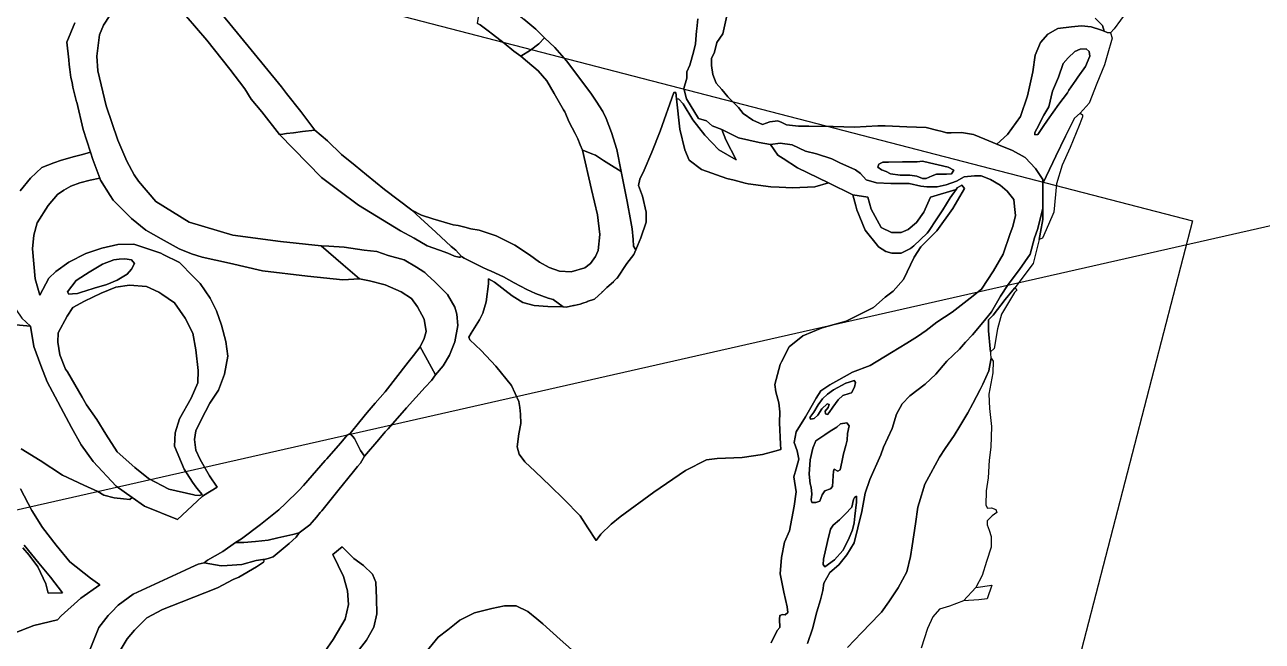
# Model space of a CAD drawing. Header units: inches. Extents: x 288635 to 1232953, y 676945 to 1655780.
# Drawn here: x 446964 to 484192, y 1027982 to 1046523 of the extents above; entities that cross this region are included whole.
import ezdxf

# ---------------------------------------------------------------- set-up
doc = ezdxf.new("R2010")
doc.units = ezdxf.units.IN
doc.header["$MEASUREMENT"] = 0
doc.layers.add('Images', color=7, linetype='Continuous')
picture_1 = doc.add_image_def('image10.jpg', size_in_pixel=(2573, 3746))
picture_2 = doc.add_image_def('image11.jpg', size_in_pixel=(2580, 3737))

msp = doc.modelspace()

# ---------------------------------------------------------------- linework, layer by layer
at = {"color": 1}
for points in [[(462174.5528, 1045757.8832), (461890.0722, 1045580.0828), (461681.7918, 1045732.4831), (461389.8834, 1045971.55), (461034.6398, 1046236.7079), (460900.5362, 1046336.8043), (460659.173, 1046516.9606), (460586.9967, 1046556.1856), (460620.8453, 1046808.4038), (460627.6368, 1047003.2265), (460602.2367, 1047328.3472), (460576.8367, 1047597.5877), (460551.4366, 1047760.148), (460544.6633, 1047844.3915), (460673.7802, 1047736.4413), (461015.8896, 1047461.5178), (461267.4, 1047240.004), (461978.6014, 1046687.5529), (462339.3231, 1046390.488), (462596.1936, 1046128.7239), (462433.6333, 1045950.9236), (462174.5528, 1045757.8832)], [(479637.7607, 1045979.229), (479568.9689, 1045735.8118), (479447.2603, 1045312.4777), (479214.4265, 1044756.8516), (478986.8844, 1044164.1837), (478712.9078, 1043862.4258), (478544.6325, 1043710.0255), (478274.2857, 1043168.4889), (477983.4608, 1042566.9218), (477894.9408, 1042383.8194), (477589.0296, 1041751.0466), (477589.0296, 1041866.2817), (477366.7792, 1042196.4823), (477061.9786, 1042533.033), (476680.9778, 1042742.5834), (476204.7269, 1042926.7338), (476528.5775, 1043218.8344), (476915.9283, 1043758.5855), (477131.8287, 1044387.2367), (477290.579, 1045111.1382), (477360.4292, 1045612.7892), (477525.5295, 1045987.4399), (477741.4299, 1046241.4404), (478039.8805, 1046406.5408), (478452.6314, 1046463.6909), (478757.432, 1046489.0909), (479043.1825, 1046463.6909), (479322.5831, 1046374.7907), (479436.8833, 1046330.3406), (479522.4815, 1046285.8905), (479629.1617, 1046275.7305), (479674.8024, 1046116.8126), (479637.7607, 1045979.229)], [(464775.518, 1042775.9172), (464909.0112, 1042107.9247), (464534.3604, 1042336.5252), (464374.3068, 1042443.2276), (464134.3096, 1042603.2257), (464024.5765, 1042645.703), (463747.7824, 1042752.8491), (463740.6088, 1042755.626), (463668.0758, 1042907.9975), (463602.0356, 1043095.9579), (463525.8355, 1043248.3582), (463338.5135, 1043588.2537), (463207.8405, 1043908.4027), (463175.46, 1043963.5184), (462887.6384, 1044453.4275), (462667.3138, 1044833.3213), (462413.3132, 1045133.0419), (462088.1926, 1045407.3625), (461890.0722, 1045580.0828), (462174.5528, 1045757.8832), (462433.6333, 1045950.9236), (462596.1936, 1046128.7239), (462906.0742, 1045839.1634), (463261.6749, 1045432.7625), (463599.828, 1044985.3155), (464012.1755, 1044437.5704), (464148.8218, 1044227.0613), (464352.086, 1043913.9245), (464455.4773, 1043700.4791), (464618.0377, 1043283.9182), (464775.518, 1042775.9172)], [(477349.5575, 1043280.795), (477349.5575, 1043212.0032), (477439.516, 1043222.5866), (477603.558, 1043466.0037), (477735.5132, 1043655.2206), (478075.5756, 1044132.7551), (478335.7453, 1044477.3042), (478377.3965, 1044553.3364), (478582.801, 1044857.7641), (478646.0184, 1044947.6734), (478873.5605, 1045270.4657), (479005.8525, 1045577.383), (478984.6858, 1045720.2583), (478889.4356, 1045794.3417), (478709.5185, 1045789.0501), (478556.0599, 1045714.9666), (478354.9762, 1045524.4662), (478206.8092, 1045360.4242), (478058.6422, 1044947.6734), (477884.0169, 1044529.6309), (477767.3494, 1044058.1689), (477625.5217, 1043805.2554), (477407.7659, 1043397.2119), (477349.5575, 1043280.795)], [(477439.516, 1043222.5866), (477349.5575, 1043212.0032), (477349.5575, 1043280.795), (477407.7659, 1043397.2119), (477625.5217, 1043805.2554), (477767.3494, 1044058.1689), (477884.0169, 1044529.6309), (478058.6422, 1044947.6734), (478206.8092, 1045360.4242), (478354.9762, 1045524.4662), (478556.0599, 1045714.9666), (478709.5185, 1045789.0501), (478889.4356, 1045794.3417), (478984.6858, 1045720.2583), (479005.8525, 1045577.383), (478873.5605, 1045270.4657), (478646.0184, 1044947.6734), (478582.801, 1044857.7641), (478377.3965, 1044553.3364), (478335.7453, 1044477.3042), (478075.5756, 1044132.7551), (477735.5132, 1043655.2206), (477603.558, 1043466.0037), (477439.516, 1043222.5866)], [(469663.5871, 1041638.0517), (470062.3847, 1041622.5944), (470732.946, 1041647.9945), (471139.3468, 1041764.8347), (471870.8683, 1041404.154), (471963.5949, 1041074.0472), (471997.8685, 1040952.0331), (472241.709, 1040347.5119), (472616.0815, 1039884.2259), (472648.1098, 1039844.5909), (472867.0554, 1039702.622), (473052.4758, 1039651.8219), (473331.8763, 1039650.5519), (473613.8169, 1039791.5222), (473707.2219, 1039872.0399), (474107.6606, 1040259.1307), (474151.7928, 1040301.7918), (474404.9263, 1040687.519), (474578.5137, 1040952.0331), (474803.9449, 1041314.0892), (474979.4888, 1041572.6321), (475015.3946, 1041617.5144), (475157.6348, 1041693.7146), (475238.915, 1041597.1944), (474883.3143, 1040997.7532), (474405.7933, 1040322.1118), (473923.1924, 1039839.5108), (473719.992, 1039529.6302), (473394.8713, 1038859.0689), (473084.9907, 1038513.6282), (472851.3102, 1038325.6678), (472495.7095, 1038020.8672), (471677.8279, 1037604.3064), (470951.3864, 1037411.266), (470372.2653, 1037167.4255), (469960.7845, 1036837.2248), (469730.3405, 1036389.1395), (469686.4639, 1036303.8238), (469523.9036, 1035704.3826), (469559.4636, 1035485.9421), (469650.9038, 1035155.7415), (469676.3039, 1034881.4209), (469673.7563, 1034555.3251), (469698.581, 1033904.3789), (469711.8102, 1033745.6286), (469529.2474, 1033700.6493), (469158.83, 1033597.4616), (468544.9954, 1033507.5031), (467790.9314, 1033481.0447), (467470.7849, 1033438.1821), (466844.2503, 1033120.6815), (465891.7484, 1032468.7468), (464871.5131, 1031727.912), (464600.5792, 1031507.7782), (464291.5452, 1031202.9776), (464151.8449, 1031008.2439), (463902.0778, 1031397.7114), (463669.244, 1031757.5454), (463182.4097, 1032252.8464), (462767.5422, 1032655.0139), (462314.5746, 1033086.8147), (462009.774, 1033378.9153), (461840.4403, 1033607.5158), (461781.1735, 1033827.6495), (461827.7403, 1034221.3503), (461891.2404, 1034526.1509), (461878.7309, 1034809.5022), (461861.0727, 1035013.7487), (461827.6882, 1035196.3816), (461609.2477, 1035668.8225), (461136.8068, 1036258.1037), (460694.8459, 1036730.5446), (460349.4052, 1037050.5853), (460324.0052, 1037131.8654), (460395.1253, 1037243.6257), (460644.0458, 1037644.9465), (460740.566, 1037848.1469), (460842.1662, 1038193.5876), (460913.2864, 1038732.0686), (460918.3664, 1038884.4689), (461091.0867, 1038777.7887), (461629.5678, 1038371.3879), (461944.5284, 1038173.2675), (462284.8891, 1038081.8273), (462696.3699, 1038051.3473), (463162.9893, 1038034.3793), (463255.171, 1038031.0272), (463472.5217, 1038076.0877), (463489.0098, 1038079.506), (463671.7319, 1038117.3874), (463749.3409, 1038145.6918), (463785.0646, 1038158.7205), (463853.8507, 1038176.2085), (463880.9054, 1038193.6742), (463887.5832, 1038196.1096), (464103.5327, 1038274.8677), (464329.516, 1038481.408), (464336.504, 1038487.7948), (464355.5017, 1038500.0592), (464479.0777, 1038618.1019), (464670.7032, 1038793.2406), (464675.0397, 1038797.204), (464693.0657, 1038822.2713), (464693.6099, 1038823.0281), (464776.1124, 1038901.8365), (464780.9526, 1038906.46), (465078.734, 1039347.1764), (465282.0951, 1039610.9104), (465342.1798, 1039750.6423), (465500.5355, 1040118.9114), (465652.9358, 1040581.1923), (465652.9358, 1040703.2731), (465652.9358, 1040885.9929), (465546.2556, 1041368.5939), (465424.3354, 1041688.6345), (465470.0555, 1041881.6749), (465602.1357, 1042145.8355), (465825.6562, 1042694.4766), (466079.6567, 1043324.3978), (466486.0575, 1044482.6401), (466552.0976, 1044487.7201), (466567.3377, 1044294.6798), (466668.9379, 1043380.2779), (466816.2582, 1042760.5167), (466953.4184, 1042450.6361), (467319.1792, 1042166.1555), (468086.2607, 1041901.995), (468305.6301, 1041844.5411), (468635.0088, 1041758.2752), (468726.342, 1041734.3546), (469407.0633, 1041647.9945), (469663.5871, 1041638.0517)], [(467838.8613, 1042760.2802), (468367.1824, 1042460.5596), (468057.3018, 1043060.0008), (467930.3015, 1043374.9614), (468433.8319, 1043122.3169), (469058.0638, 1042983.8006), (469393.3445, 1042917.7605), (469621.9449, 1042602.7998), (469778.9323, 1042499.946), (470211.2261, 1042216.7191), (471139.3468, 1041764.8347), (470732.946, 1041647.9945), (470062.3847, 1041622.5944), (469663.5871, 1041638.0517), (469407.0633, 1041647.9945), (468726.342, 1041734.3546), (468635.0088, 1041758.2752), (468305.6301, 1041844.5411), (468086.2607, 1041901.995), (467319.1792, 1042166.1555), (466953.4184, 1042450.6361), (466816.2582, 1042760.5167), (466668.9379, 1043380.2779), (466567.3377, 1044294.6798), (466645.059, 1044289.3632), (466766.9792, 1044142.0429), (467066.6998, 1043659.442), (467427.3805, 1043197.161), (467838.8613, 1042760.2802)], [(477584.7222, 1040100.0433), (477481.0794, 1040062.8781), (477520.98, 1040285.8523), (477589.0296, 1040666.1293), (477589.0296, 1040998.406), (477589.0296, 1041243.0456), (477589.0296, 1041555.1311), (477589.0296, 1041751.0466), (477894.9408, 1042383.8194), (477983.4608, 1042566.9218), (478274.2857, 1043168.4889), (478544.6325, 1043710.0255), (478712.9078, 1043862.4258), (478785.9329, 1043817.9757), (478782.7579, 1043757.6506), (478751.0079, 1043675.1004), (478679.2541, 1043491.7247), (478410.2239, 1042830.5487), (478172.0984, 1042296.0893), (478002.7647, 1041740.4632), (477923.3895, 1040888.5032), (477764.6392, 1040518.0858), (477584.7222, 1040100.0433)], [(460065.7515, 1039528.3497), (460021.3014, 1039528.3497), (459894.3012, 1039560.0998), (459688.3712, 1039653.4287), (459443.4503, 1039740.4401), (459067.5295, 1039872.5204), (458676.3687, 1040101.1208), (458263.2973, 1040321.1747), (457003.8781, 1041093.7595), (456413.9349, 1041537.6216), (455892.6259, 1041929.8446), (454622.6233, 1043221.0138), (454668.7414, 1043226.7237), (454837.9729, 1043247.6761), (455047.5209, 1043273.6202), (455315.4963, 1043314.6113), (455689.0006, 1043353.0415), (456071.1478, 1043028.8607), (456496.5987, 1042616.1099), (456905.1833, 1042291.9821), (457239.9344, 1042009.0509), (457787.0463, 1041570.0105), (458605.0468, 1040947.2146), (458869.4091, 1040705.642), (459326.61, 1040289.0812), (459786.9043, 1039852.2713), (459932.4012, 1039741.0751), (460100.6766, 1039556.9247), (460065.7515, 1039528.3497)], [(465078.734, 1039347.1764), (464780.9526, 1038906.46), (464776.1124, 1038901.8365), (464693.6099, 1038823.0281), (464693.0657, 1038822.2713), (464675.0397, 1038797.204), (464670.7032, 1038793.2406), (464479.0777, 1038618.1019), (464355.5017, 1038500.0592), (464336.504, 1038487.7948), (464329.516, 1038481.408), (464103.5327, 1038274.8677), (463887.5832, 1038196.1096), (463880.9054, 1038193.6742), (463853.8507, 1038176.2085), (463785.0646, 1038158.7205), (463749.3409, 1038145.6918), (463671.7319, 1038117.3874), (463489.0098, 1038079.506), (463472.5217, 1038076.0877), (463255.171, 1038031.0272), (463162.9893, 1038034.3793), (462857.1086, 1038258.6769), (462704.7083, 1038299.317), (462328.7875, 1038436.4773), (462069.707, 1038558.3975), (461683.6262, 1038756.5179), (461364.6458, 1038938.2101), (460996.2363, 1039107.3777), (460878.1798, 1039161.5873), (460742.3445, 1039223.9606), (460183.5434, 1039503.3612), (460100.6766, 1039556.9247), (459932.4012, 1039741.0751), (459786.9043, 1039852.2713), (459326.61, 1040289.0812), (458869.4091, 1040705.642), (458605.0468, 1040947.2146), (458897.3492, 1040798.3522), (459243.4249, 1040684.052), (459579.9755, 1040588.8018), (459853.0261, 1040509.4267), (460005.4264, 1040490.3766), (460199.1018, 1040433.2265), (460379.9363, 1040388.0504), (460634.3943, 1040341.5629), (461143.3107, 1040169.872), (461707.1918, 1039890.4715), (462144.0727, 1039600.9109), (462453.9533, 1039382.4704), (462743.5139, 1039224.9901), (463053.3945, 1039113.2299), (463398.8352, 1039087.8299), (463810.316, 1039209.7501), (463983.0364, 1039341.8304), (464135.4367, 1039550.1108), (464211.6368, 1039732.9911), (464262.4369, 1040215.5921), (464196.0151, 1040803.0712), (464017.831, 1041567.0361), (463740.6088, 1042755.626), (463747.7824, 1042752.8491), (464024.5765, 1042645.703), (464134.3096, 1042603.2257), (464374.3068, 1042443.2276), (464534.3604, 1042336.5252), (464909.0112, 1042107.9247), (465086.8115, 1041206.2229), (465198.8749, 1040603.8824), (465239.2118, 1040387.0713), (465263.1989, 1040063.1918), (465273.359, 1039859.9914), (465342.1798, 1039750.6423), (465282.0951, 1039610.9104), (465078.734, 1039347.1764)], [(473806.6794, 1042404.2295), (473644.1191, 1042399.1495), (473364.7185, 1042404.2295), (472943.0777, 1042394.0695), (472775.4373, 1042388.9895), (472653.5171, 1042328.0294), (472628.117, 1042236.5892), (472739.8773, 1042155.309), (472877.0375, 1042104.5089), (473009.1178, 1042043.5488), (473298.6784, 1041997.8287), (473588.239, 1042002.9087), (473801.5994, 1041972.4286), (473969.2397, 1041896.2285), (474086.08, 1041901.3085), (474263.8803, 1041982.5887), (474395.9606, 1042033.3888), (474695.6812, 1042033.3888), (474843.0015, 1042043.5488), (474909.0416, 1042145.149), (474741.4013, 1042241.6692), (474446.7607, 1042307.7093), (474182.6002, 1042373.7494), (473969.2397, 1042419.4695), (473806.6794, 1042404.2295)], [(473969.2397, 1042419.4695), (474182.6002, 1042373.7494), (474446.7607, 1042307.7093), (474741.4013, 1042241.6692), (474909.0416, 1042145.149), (474843.0015, 1042043.5488), (474695.6812, 1042033.3888), (474395.9606, 1042033.3888), (474263.8803, 1041982.5887), (474086.08, 1041901.3085), (473969.2397, 1041896.2285), (473801.5994, 1041972.4286), (473588.239, 1042002.9087), (473298.6784, 1041997.8287), (473009.1178, 1042043.5488), (472877.0375, 1042104.5089), (472739.8773, 1042155.309), (472628.117, 1042236.5892), (472653.5171, 1042328.0294), (472775.4373, 1042388.9895), (472943.0777, 1042394.0695), (473364.7185, 1042404.2295), (473644.1191, 1042399.1495), (473806.6794, 1042404.2295), (473969.2397, 1042419.4695)], [(474151.7928, 1040301.7918), (474107.6606, 1040259.1307), (473707.2219, 1039872.0399), (473613.8169, 1039791.5222), (473331.8763, 1039650.5519), (473052.4758, 1039651.8219), (472867.0554, 1039702.622), (472648.1098, 1039844.5909), (472616.0815, 1039884.2259), (472241.709, 1040347.5119), (471997.8685, 1040952.0331), (471963.5949, 1041074.0472), (471870.8683, 1041404.154), (472321.4905, 1041335.7677), (472422.0324, 1040981.2253), (472728.9497, 1040425.5992), (473041.1586, 1040277.4323), (473332.2009, 1040272.1406), (473538.5763, 1040362.0991), (473787.2851, 1040573.7662), (474009.5356, 1040891.2668), (474210.6193, 1041335.7677), (474979.4888, 1041572.6321), (474803.9449, 1041314.0892), (474578.5137, 1040952.0331), (474404.9263, 1040687.519), (474151.7928, 1040301.7918)], [(459548.7515, 1036264.9982), (459320.1511, 1035990.6777), (459197.9066, 1036215.0164), (459019.0523, 1036543.2435), (458857.8701, 1036839.0394), (458974.7104, 1037087.9599), (459040.7505, 1037296.2403), (458979.7904, 1037667.081), (458781.67, 1038037.9218), (458598.7896, 1038291.9223), (458283.829, 1038490.0427), (457801.228, 1038703.4031), (457333.4707, 1038816.8316), (457030.2702, 1038879.7592), (456544.1555, 1039299.2828), (455876.7531, 1039875.2602), (456108.5953, 1039860.2291), (456574.2629, 1039833.7707), (457174.597, 1039746.9339), (457557.3875, 1039699.0851), (457897.7482, 1039587.3249), (458380.3492, 1039450.1646), (458751.1899, 1039236.8042), (458965.6165, 1039092.3944), (459000.1104, 1039069.1638), (459081.1633, 1038996.4957), (459294.751, 1038805.0033), (459453.8791, 1038641.6876), (459680.8318, 1038408.7625), (459904.3522, 1038027.7617), (459960.2323, 1037819.4813), (459995.7924, 1037474.0406), (459904.3522, 1036986.3597), (459741.7919, 1036590.1189), (459548.7515, 1036264.9982)], [(446873.1407, 1037699.5922), (447132.2212, 1037460.8317), (446699.6699, 1037494.2833), (446454.5065, 1037735.2134), (446200.506, 1038055.254), (446180.186, 1038177.1743), (446114.1458, 1038380.3747), (446088.7458, 1038710.5753), (446098.9058, 1039152.5362), (446226.636, 1039743.4651), (446258.4594, 1039238.8353), (446329.5796, 1038725.7542), (446471.8199, 1038344.7535), (446553.1, 1038166.9531), (446873.1407, 1037699.5922)], [(449048.548, 1038598.7176), (449429.5487, 1038710.4778), (449739.4294, 1038837.4781), (450044.23, 1039020.3584), (450171.2302, 1039167.6787), (450267.7504, 1039345.4791), (450171.2302, 1039452.1593), (449973.1098, 1039487.7194), (449805.4695, 1039472.4793), (449647.9892, 1039452.1593), (449307.6285, 1039320.079), (448906.3077, 1039086.3986), (448793.7515, 1039011.8484), (448515.1469, 1038827.318), (448245.9064, 1038492.0374), (448291.6265, 1038420.9172), (448398.3067, 1038425.9972), (448545.627, 1038436.1573), (448642.1472, 1038468.3307), (449017.892, 1038589.0666), (449048.548, 1038598.7176)], [(448398.3067, 1038425.9972), (448291.6265, 1038420.9172), (448245.9064, 1038492.0374), (448515.1469, 1038827.318), (448793.7515, 1039011.8484), (448906.3077, 1039086.3986), (449307.6285, 1039320.079), (449647.9892, 1039452.1593), (449805.4695, 1039472.4793), (449973.1098, 1039487.7194), (450171.2302, 1039452.1593), (450267.7504, 1039345.4791), (450171.2302, 1039167.6787), (450044.23, 1039020.3584), (449739.4294, 1038837.4781), (449429.5487, 1038710.4778), (449048.548, 1038598.7176), (449017.892, 1038589.0666), (448642.1472, 1038468.3307), (448545.627, 1038436.1573), (448398.3067, 1038425.9972)], [(452077.6431, 1032377.3999), (452222.496, 1032362.0738), (452301.8712, 1032400.1738), (452145.2375, 1032585.3826), (452007.6539, 1032770.5913), (451755.9629, 1033158.055), (451473.1945, 1033850.0934), (451483.7779, 1034252.2609), (451621.3615, 1034670.3034), (451970.6122, 1035294.7213), (452167.0237, 1035748.9369), (452176.9876, 1036120.223), (452113.4875, 1036749.9325), (452018.2373, 1037247.3502), (451785.4035, 1037702.4345), (451473.1945, 1038157.5187), (451085.3082, 1038423.3733), (451002.2352, 1038480.311), (450626.5261, 1038649.6447), (450113.2335, 1038686.6864), (449705.7743, 1038633.7696), (449266.5651, 1038453.8526), (448758.5641, 1038205.1438), (448414.6051, 1038019.9351), (448239.9797, 1037755.3512), (447970.1042, 1037252.6419), (447954.2291, 1036977.4747), (448023.0209, 1036591.1822), (448192.3546, 1036167.8481), (448246.1457, 1036080.9547), (448693.7745, 1035323.5436), (448822.0642, 1035088.3459), (449128.9815, 1034654.4284), (449404.1487, 1034209.9275), (449748.1077, 1033680.7597), (450277.2754, 1033204.5088), (450684.7346, 1032876.4248), (451298.5692, 1032553.6325), (452046.0756, 1032380.7399), (452077.6431, 1032377.3999)], [(452301.8712, 1032400.1738), (452222.496, 1032362.0738), (452077.6431, 1032377.3999), (452046.0756, 1032380.7399), (451298.5692, 1032553.6325), (450684.7346, 1032876.4248), (450277.2754, 1033204.5088), (449748.1077, 1033680.7597), (449404.1487, 1034209.9275), (449128.9815, 1034654.4284), (448822.0642, 1035088.3459), (448693.7745, 1035323.5436), (448246.1457, 1036080.9547), (448192.3546, 1036167.8481), (448023.0209, 1036591.1822), (447954.2291, 1036977.4747), (447970.1042, 1037252.6419), (448239.9797, 1037755.3512), (448414.6051, 1038019.9351), (448758.5641, 1038205.1438), (449266.5651, 1038453.8526), (449705.7743, 1038633.7696), (450113.2335, 1038686.6864), (450626.5261, 1038649.6447), (451002.2352, 1038480.311), (451085.3082, 1038423.3733), (451473.1945, 1038157.5187), (451785.4035, 1037702.4345), (452018.2373, 1037247.3502), (452113.4875, 1036749.9325), (452176.9876, 1036120.223), (452167.0237, 1035748.9369), (451970.6122, 1035294.7213), (451621.3615, 1034670.3034), (451483.7779, 1034252.2609), (451473.1945, 1033850.0934), (451755.9629, 1033158.055), (452007.6539, 1032770.5913), (452145.2375, 1032585.3826), (452301.8712, 1032400.1738)], [(476122.6946, 1036788.0056), (476015.3243, 1036681.5278), (476006.2777, 1036777.4222), (475958.6526, 1037322.465), (475953.361, 1037650.549), (476096.2363, 1037788.1326), (476453.7173, 1038264.351), (476690.6398, 1038536.9407), (476752.7638, 1038608.4171), (476788.1231, 1038580.4289), (476811.9356, 1038540.7414), (476733.7278, 1038469.5701), (476344.9451, 1037814.5909), (476223.2365, 1037380.6734), (476122.6946, 1036788.0056)], [(457617.0215, 1034045.2854), (457180.1829, 1033545.3664), (457063.3427, 1033718.0867), (456885.5423, 1034083.8475), (456755.0677, 1034234.6698), (457045.7838, 1034593.5786), (457264.4326, 1034863.5154), (457504.6635, 1035140.4875), (457804.1837, 1035485.8166), (458497.0642, 1036376.0631), (458657.6192, 1036580.2491), (458857.8701, 1036839.0394), (459019.0523, 1036543.2435), (459197.9066, 1036215.0164), (459320.1511, 1035990.6777), (459201.1803, 1035823.3276), (459006.4205, 1035621.6691), (458450.8267, 1035002.1574), (457892.1146, 1034371.5319), (457809.4754, 1034278.2559), (457617.0215, 1034045.2854)], [(470577.7433, 1034714.8192), (470614.785, 1034661.9025), (470710.0352, 1034677.7775), (470821.1604, 1034778.3194), (470937.5773, 1034968.8197), (471106.911, 1035122.2784), (471165.1194, 1035106.4034), (471128.0777, 1035011.1532), (471043.4109, 1034900.0279), (471053.9942, 1034820.6528), (471117.4944, 1034799.4861), (471165.1194, 1034862.9862), (471276.2447, 1035021.7365), (471434.995, 1035238.6953), (471577.8703, 1035370.9872), (471763.079, 1035429.1957), (471837.1625, 1035455.6541), (471921.8293, 1035624.9877), (471953.5794, 1035767.863), (471916.5376, 1035826.0715), (471760.9623, 1035774.213), (471662.5371, 1035741.4046), (471292.1197, 1035545.6126), (471112.2027, 1035413.3206), (470964.0357, 1035270.4453), (470837.0355, 1035090.5283), (470699.4519, 1034873.5696), (470577.7433, 1034714.8192)], [(471434.995, 1035238.6953), (471276.2447, 1035021.7365), (471165.1194, 1034862.9862), (471117.4944, 1034799.4861), (471053.9942, 1034820.6528), (471043.4109, 1034900.0279), (471128.0777, 1035011.1532), (471165.1194, 1035106.4034), (471106.911, 1035122.2784), (470937.5773, 1034968.8197), (470821.1604, 1034778.3194), (470710.0352, 1034677.7775), (470614.785, 1034661.9025), (470577.7433, 1034714.8192), (470699.4519, 1034873.5696), (470837.0355, 1035090.5283), (470964.0357, 1035270.4453), (471112.2027, 1035413.3206), (471292.1197, 1035545.6126), (471662.5371, 1035741.4046), (471760.9623, 1035774.213), (471916.5376, 1035826.0715), (471953.5794, 1035767.863), (471921.8293, 1035624.9877), (471837.1625, 1035455.6541), (471763.079, 1035429.1957), (471577.8703, 1035370.9872), (471434.995, 1035238.6953)], [(453553.6906, 1030953.5029), (453304.7701, 1030953.5029), (453487.6505, 1031065.2631), (454056.6116, 1031491.984), (454453.18, 1031810.1271), (454611.405, 1031932.7514), (454808.3778, 1032127.0259), (455204.5809, 1032517.8016), (455353.0865, 1032664.2729), (456004.0526, 1033415.0221), (456049.0479, 1033466.9145), (456463.2472, 1033942.0256), (456672.1819, 1034190.5277), (456755.0677, 1034234.6698), (456885.5423, 1034083.8475), (457063.3427, 1033718.0867), (457180.1829, 1033545.3664), (457059.5223, 1033336.6245), (456978.6897, 1033233.234), (456854.8921, 1033083.2081), (456379.2485, 1032506.7926), (455897.2454, 1031906.2014), (455853.4256, 1031851.6006), (455739.1672, 1031709.231), (455611.7786, 1031562.9062), (455538.4754, 1031478.7065), (455219.934, 1031243.0635), (455026.8936, 1031197.3434), (454849.0932, 1031156.7033), (454574.7727, 1031090.6632), (454290.2921, 1031024.623), (453904.2113, 1030983.9829), (453553.6906, 1030953.5029)], [(470623.7036, 1032237.3546), (470644.0237, 1032156.0744), (470765.9439, 1032156.0744), (470877.7041, 1032196.7145), (470953.9043, 1032389.7549), (471030.1044, 1032501.5151), (471207.9048, 1032567.5552), (471258.7049, 1032638.6754), (471279.0249, 1032953.636), (471294.265, 1033100.9563), (471309.505, 1033161.9164), (471426.3452, 1033100.9563), (471492.3854, 1033141.5964), (471548.2655, 1033370.1968), (471593.9856, 1033619.1173), (471665.1057, 1033868.0378), (471700.6658, 1034025.5181), (471715.9058, 1034233.7986), (471766.7059, 1034457.319), (471695.5858, 1034553.8392), (471507.6254, 1034523.3591), (471390.7852, 1034421.7589), (471192.6648, 1034304.9187), (471030.1044, 1034188.0785), (470760.8639, 1034010.2781), (470669.4237, 1033791.8377), (470593.2236, 1033441.317), (470562.7435, 1033009.5161), (470593.2236, 1032714.8755), (470618.6236, 1032618.3553), (470638.9437, 1032410.0749), (470623.7036, 1032237.3546)], [(471548.2655, 1033370.1968), (471492.3854, 1033141.5964), (471426.3452, 1033100.9563), (471309.505, 1033161.9164), (471294.265, 1033100.9563), (471279.0249, 1032953.636), (471258.7049, 1032638.6754), (471207.9048, 1032567.5552), (471030.1044, 1032501.5151), (470953.9043, 1032389.7549), (470877.7041, 1032196.7145), (470765.9439, 1032156.0744), (470644.0237, 1032156.0744), (470623.7036, 1032237.3546), (470638.9437, 1032410.0749), (470618.6236, 1032618.3553), (470593.2236, 1032714.8755), (470562.7435, 1033009.5161), (470593.2236, 1033441.317), (470669.4237, 1033791.8377), (470760.8639, 1034010.2781), (471030.1044, 1034188.0785), (471192.6648, 1034304.9187), (471390.7852, 1034421.7589), (471507.6254, 1034523.3591), (471695.5858, 1034553.8392), (471766.7059, 1034457.319), (471715.9058, 1034233.7986), (471700.6658, 1034025.5181), (471665.1057, 1033868.0378), (471593.9856, 1033619.1173), (471548.2655, 1033370.1968)], [(471890.3195, 1032244.1279), (471849.6794, 1032015.5275), (471641.399, 1031802.167), (471478.8387, 1031634.5267), (471285.7983, 1031471.9664), (471204.5181, 1031355.1261), (471107.9979, 1030984.2854), (470996.2377, 1030450.8843), (470986.0777, 1030288.324), (471031.7978, 1030217.2039), (471321.3584, 1030430.5643), (471570.2789, 1030709.9648), (471748.0792, 1031040.1655), (471864.9194, 1031334.8061), (471915.7195, 1031548.1665), (471930.9596, 1031746.2869), (471986.8397, 1032167.9278), (471986.8397, 1032340.6481), (471920.7996, 1032310.168), (471890.3195, 1032244.1279)], [(471321.3584, 1030430.5643), (471031.7978, 1030217.2039), (470986.0777, 1030288.324), (470996.2377, 1030450.8843), (471107.9979, 1030984.2854), (471204.5181, 1031355.1261), (471285.7983, 1031471.9664), (471478.8387, 1031634.5267), (471641.399, 1031802.167), (471849.6794, 1032015.5275), (471890.3195, 1032244.1279), (471920.7996, 1032310.168), (471986.8397, 1032340.6481), (471986.8397, 1032167.9278), (471930.9596, 1031746.2869), (471915.7195, 1031548.1665), (471864.9194, 1031334.8061), (471748.0792, 1031040.1655), (471570.2789, 1030709.9648), (471321.3584, 1030430.5643)], [(453055.5641, 1030256.2916), (452867.8893, 1030252.4615), (452364.9683, 1030338.8216), (452461.4884, 1030425.1818), (452918.6894, 1030679.1823), (453304.7701, 1030953.5029), (453553.6906, 1030953.5029), (453904.2113, 1030983.9829), (454290.2921, 1031024.623), (454574.7727, 1031090.6632), (454849.0932, 1031156.7033), (455026.8936, 1031197.3434), (455219.934, 1031243.0635), (455128.4938, 1031116.0632), (454914.2837, 1030917.9592), (454557.7141, 1030617.5325), (454437.6124, 1030516.622), (454290.2921, 1030470.9019), (454168.3719, 1030445.5019), (454126.5688, 1030440.2765), (453924.5314, 1030415.0218), (453492.7305, 1030293.1016), (453055.5641, 1030256.2916)], [(475662.639, 1029226.1351), (475201.0432, 1029200.5077), (475571.884, 1029601.8285), (476054.2232, 1029670.636), (475916.6396, 1029257.8852), (475662.639, 1029226.1351)]]:
    msp.add_lwpolyline(points, close=True, dxfattribs=at)
for points in [[(452620.0042, 1047168.4175), (453368.4981, 1046272.898), (454686.1257, 1044653.6448), (454840.2044, 1044453.824), (455264.6962, 1043911.5125), (455689.0006, 1043353.0415), (455315.4963, 1043314.6113), (455047.5209, 1043273.6202), (454837.9729, 1043247.6761), (454668.7414, 1043226.7237), (454622.6233, 1043221.0138), (454094.665, 1043907.7136), (453772.3374, 1044283.842), (453589.457, 1044598.8026), (453137.3361, 1045183.0038), (452441.3747, 1046061.8455), (451816.5335, 1046783.207)], [(460586.9967, 1046556.1856), (460659.173, 1046516.9606), (460900.5362, 1046336.8043), (461034.6398, 1046236.7079), (461389.8834, 1045971.55), (461681.7918, 1045732.4831), (461890.0722, 1045580.0828), (462088.1926, 1045407.3625), (462413.3132, 1045133.0419), (462667.3138, 1044833.3213), (462887.6384, 1044453.4275), (463175.46, 1043963.5184), (463207.8405, 1043908.4027), (463338.5135, 1043588.2537), (463525.8355, 1043248.3582), (463602.0356, 1043095.9579), (463668.0758, 1042907.9975), (463740.6088, 1042755.626), (464017.831, 1041567.0361), (464196.0151, 1040803.0712), (464262.4369, 1040215.5921), (464211.6368, 1039732.9911), (464135.4367, 1039550.1108), (463983.0364, 1039341.8304), (463810.316, 1039209.7501), (463398.8352, 1039087.8299), (463053.3945, 1039113.2299), (462743.5139, 1039224.9901), (462453.9533, 1039382.4704), (462144.0727, 1039600.9109), (461707.1918, 1039890.4715), (461143.3107, 1040169.872), (460634.3943, 1040341.5629), (460379.9363, 1040388.0504), (460199.1018, 1040433.2265), (460005.4264, 1040490.3766), (459853.0261, 1040509.4267), (459579.9755, 1040588.8018), (459243.4249, 1040684.052), (458897.3492, 1040798.3522), (458605.0468, 1040947.2146), (457787.0463, 1041570.0105), (457239.9344, 1042009.0509), (456905.1833, 1042291.9821), (456496.5987, 1042616.1099), (456071.1478, 1043028.8607), (455689.0006, 1043353.0415), (455264.6962, 1043911.5125), (454840.2044, 1044453.824), (454686.1257, 1044653.6448), (453368.4981, 1046272.898), (452620.0042, 1047168.4175)], [(480121.9227, 1046920.8918), (479735.8419, 1046397.6507), (479629.1617, 1046275.7305), (479522.4815, 1046285.8905), (479436.8833, 1046330.3406), (479386.0832, 1046501.7909), (479162.3909, 1046719.1821)], [(448471.421, 1046582.8655), (448224.9878, 1046003.0225), (448289.3888, 1045463.6638), (448299.2995, 1045326.5663), (448323.5343, 1045177.6954), (448351.988, 1044939.3954), (448386.5338, 1044790.6981), (448410.4247, 1044643.9399), (448522.6196, 1044203.7905), (448525.6286, 1044191.9859), (448717.1138, 1043367.7672), (448945.2698, 1042692.4255), (448696.8643, 1042622.122), (448455.8509, 1042557.9814), (448066.943, 1042454.4817), (447833.6726, 1042366.7561), (447472.5819, 1042230.9612), (447137.3012, 1041910.9206), (446822.3406, 1041524.8398)], [(449520.3689, 1046803.527), (449332.4085, 1046508.8864), (449215.5683, 1046224.4059), (449132.2548, 1045577.9171), (449164.5565, 1045135.5903), (449413.477, 1044084.0282), (449763.9977, 1043047.7062), (450038.3183, 1042422.8649), (450256.7587, 1042006.3041), (450386.69, 1041816.8041), (450907.8681, 1041208.7629), (451907.9951, 1040589.6367), (453225.6228, 1040192.7609), (454654.3756, 1040002.2605), (455876.7531, 1039875.2602), (456544.1555, 1039299.2828), (457030.2702, 1038879.7592), (456532.9211, 1038848.6749), (455469.294, 1038959.8001), (454119.9163, 1039118.5504), (453119.7893, 1039356.6759), (452296.4164, 1039536.3209), (451978.6705, 1039633.1985), (451612.9097, 1039785.5988), (451064.2686, 1040080.2394), (450607.0677, 1040349.4799), (450170.1869, 1040700.0006), (449778.4298, 1041101.6873), (449627.2823, 1041245.8047), (449529.8727, 1041389.3557), (449243.2967, 1041847.1304), (449218.554, 1041912.7522), (449009.6162, 1042466.8917), (448945.2698, 1042692.4255), (448717.1138, 1043367.7672), (448525.6286, 1044191.9859), (448522.6196, 1044203.7905), (448410.4247, 1044643.9399), (448386.5338, 1044790.6981), (448351.988, 1044939.3954), (448323.5343, 1045177.6954), (448299.2995, 1045326.5663), (448289.3888, 1045463.6638), (448224.9878, 1046003.0225), (448471.421, 1046582.8655)], [(449833.8836, 1027701.1459), (450047.244, 1028051.6666), (450260.6045, 1028315.8271), (450636.5252, 1028686.6678), (451108.9662, 1028940.6683), (451672.8473, 1029159.1088), (452765.0495, 1029590.9097), (453234.397, 1029839.5706), (453406.3703, 1029912.1008), (453934.6914, 1030221.9814), (454150.6355, 1030358.5991), (454164.6635, 1030395.8702), (454149.4234, 1030422.5402), (454126.5688, 1030440.2765), (454168.3719, 1030445.5019), (454290.2921, 1030470.9019), (454437.6124, 1030516.622), (454557.7141, 1030617.5325), (454914.2837, 1030917.9592), (455128.4938, 1031116.0632), (455219.934, 1031243.0635), (455538.4754, 1031478.7065), (455611.7786, 1031562.9062), (455739.1672, 1031709.231), (455853.4256, 1031851.6006), (455897.2454, 1031906.2014), (456379.2485, 1032506.7926), (456854.8921, 1033083.2081), (456978.6897, 1033233.234), (457059.5223, 1033336.6245), (457180.1829, 1033545.3664), (457617.0215, 1034045.2854), (457809.4754, 1034278.2559), (457892.1146, 1034371.5319), (458450.8267, 1035002.1574), (459006.4205, 1035621.6691), (459201.1803, 1035823.3276), (459320.1511, 1035990.6777), (459548.7515, 1036264.9982), (459741.7919, 1036590.1189), (459904.3522, 1036986.3597), (459995.7924, 1037474.0406), (459960.2323, 1037819.4813), (459904.3522, 1038027.7617), (459680.8318, 1038408.7625), (459453.8791, 1038641.6876), (459294.751, 1038805.0033), (459081.1633, 1038996.4957), (459000.1104, 1039069.1638), (458965.6165, 1039092.3944), (458751.1899, 1039236.8042), (458380.3492, 1039450.1646), (457897.7482, 1039587.3249), (457557.3875, 1039699.0851), (457174.597, 1039746.9339), (456574.2629, 1039833.7707), (456108.5953, 1039860.2291), (455876.7531, 1039875.2602), (454654.3756, 1040002.2605), (453225.6228, 1040192.7609), (451907.9951, 1040589.6367), (450907.8681, 1041208.7629), (450386.69, 1041816.8041), (450256.7587, 1042006.3041), (450038.3183, 1042422.8649), (449763.9977, 1043047.7062), (449413.477, 1044084.0282), (449164.5565, 1045135.5903), (449132.2548, 1045577.9171), (449215.5683, 1046224.4059), (449332.4085, 1046508.8864), (449520.3689, 1046803.527)], [(451816.5335, 1046783.207), (452441.3747, 1046061.8455), (453137.3361, 1045183.0038), (453589.457, 1044598.8026), (453772.3374, 1044283.842), (454094.665, 1043907.7136), (454622.6233, 1043221.0138), (455892.6259, 1041929.8446), (456413.9349, 1041537.6216), (457003.8781, 1041093.7595), (458263.2973, 1040321.1747), (458676.3687, 1040101.1208), (459067.5295, 1039872.5204), (459443.4503, 1039740.4401), (459688.3712, 1039653.4287), (459894.3012, 1039560.0998), (459894.3012, 1039560.0998), (460021.3014, 1039528.3497), (460065.7515, 1039528.3497), (460100.6766, 1039556.9247), (460183.5434, 1039503.3612), (460742.3445, 1039223.9606), (460878.1798, 1039161.5873), (460996.2363, 1039107.3777), (461364.6458, 1038938.2101), (461683.6262, 1038756.5179), (462069.707, 1038558.3975), (462328.7875, 1038436.4773), (462704.7083, 1038299.317), (462857.1086, 1038258.6769), (463162.9893, 1038034.3793), (462696.3699, 1038051.3473), (462284.8891, 1038081.8273), (461944.5284, 1038173.2675), (461629.5678, 1038371.3879), (461091.0867, 1038777.7887), (460918.3664, 1038884.4689), (460913.2864, 1038732.0686), (460842.1662, 1038193.5876), (460740.566, 1037848.1469), (460644.0458, 1037644.9465), (460395.1253, 1037243.6257), (460324.0052, 1037131.8654), (460349.4052, 1037050.5853), (460694.8459, 1036730.5446), (461136.8068, 1036258.1037), (461609.2477, 1035668.8225), (461827.6882, 1035196.3816), (461861.0727, 1035013.7487), (461878.7309, 1034809.5022), (461891.2404, 1034526.1509), (461827.7403, 1034221.3503), (461781.1735, 1033827.6495), (461840.4403, 1033607.5158), (462009.774, 1033378.9153), (462314.5746, 1033086.8147), (462767.5422, 1032655.0139), (463182.4097, 1032252.8464), (463669.244, 1031757.5454), (463902.0778, 1031397.7114), (464151.8449, 1031008.2439), (464291.5452, 1031202.9776), (464600.5792, 1031507.7782), (464871.5131, 1031727.912), (465891.7484, 1032468.7468), (466844.2503, 1033120.6815), (467470.7849, 1033438.1821), (467790.9314, 1033481.0447), (468544.9954, 1033507.5031), (469158.83, 1033597.4616), (469529.2474, 1033700.6493), (469711.8102, 1033745.6286), (469698.581, 1033904.3789), (469673.7563, 1034555.3251), (469676.3039, 1034881.4209), (469650.9038, 1035155.7415), (469559.4636, 1035485.9421), (469523.9036, 1035704.3826), (469686.4639, 1036303.8238), (469730.3405, 1036389.1395), (469960.7845, 1036837.2248), (470372.2653, 1037167.4255), (470951.3864, 1037411.266), (471677.8279, 1037604.3064), (472495.7095, 1038020.8672), (472851.3102, 1038325.6678), (473084.9907, 1038513.6282), (473394.8713, 1038859.0689), (473719.992, 1039529.6302), (473923.1924, 1039839.5108), (474405.7933, 1040322.1118), (474883.3143, 1040997.7532), (475238.915, 1041597.1944), (475157.6348, 1041693.7146), (475015.3946, 1041617.5144), (474979.4888, 1041572.6321), (474210.6193, 1041335.7677), (474009.5356, 1040891.2668), (473787.2851, 1040573.7662), (473538.5763, 1040362.0991), (473332.2009, 1040272.1406), (473041.1586, 1040277.4323), (472728.9497, 1040425.5992), (472422.0324, 1040981.2253), (472321.4905, 1041335.7677), (471870.8683, 1041404.154), (471139.3468, 1041764.8347), (470211.2261, 1042216.7191), (469778.9323, 1042499.946), (469621.9449, 1042602.7998), (469393.3445, 1042917.7605), (469684.7943, 1042958.6549), (470046.745, 1042914.2048), (470446.7958, 1042717.3544), (470776.9964, 1042641.1542), (471240.5474, 1042488.7539), (471488.1979, 1042374.4537), (471953.0188, 1042161.9399), (472106.4774, 1042050.8147), (472281.1028, 1041860.3143), (472582.7284, 1041765.0642), (473021.9376, 1041749.1891), (473572.272, 1041743.8974), (473921.5227, 1041669.814), (474101.4398, 1041643.3556), (474413.6487, 1041648.6473), (474683.5242, 1041706.8557), (474990.4415, 1041817.9809), (475223.2753, 1041950.2729), (475530.1926, 1041976.7312), (475731.2763, 1041982.0229), (476011.7352, 1041865.606), (476308.0692, 1041701.564), (476519.7363, 1041521.647), (476715.5283, 1041262.3548), (476736.695, 1041061.2711), (476768.4451, 1040786.1039), (476683.7782, 1040458.0199), (476605.6731, 1040247.8345), (476397.3927, 1039626.8032), (476111.6421, 1039125.1522), (475743.3414, 1038566.3511), (475406.7907, 1038299.6506), (474867.0396, 1037874.1997), (474397.1387, 1037582.0991), (474085.9881, 1037328.0986), (473823.0975, 1037147.1233), (473497.9769, 1036949.0029), (473035.696, 1036669.6023), (472395.6147, 1036278.4415), (471862.2136, 1036070.1611), (471455.8128, 1035841.5606), (471181.4922, 1035694.2403), (470917.3317, 1035516.44), (470770.0114, 1035287.8395), (470455.0508, 1034734.1184), (470170.5702, 1034276.9175), (470109.6101, 1033956.8769), (470195.9703, 1033713.0364), (470251.8504, 1033453.9559), (470170.5702, 1033164.3953), (470104.5301, 1032930.7148), (470170.5702, 1032473.5139), (470114.6901, 1032041.713), (469967.3698, 1031300.0316), (469814.9695, 1030964.7509), (469728.6093, 1030497.39), (469693.0493, 1030004.629), (469794.6495, 1029455.9879), (469904.5047, 1029019.107), (469917.2047, 1028850.8317), (469834.6546, 1028780.9815), (469761.6294, 1028787.3315), (469682.2542, 1028755.5815), (469672.7292, 1028647.6313), (469679.0792, 1028393.6307), (469596.5291, 1028304.7306), (469418.7287, 1027936.4298)], [(467214.6393, 1046698.8124), (467177.7638, 1046398.5403), (467172.3425, 1046336.6377), (467138.4392, 1045949.5109), (467081.289, 1045701.8604), (466966.9888, 1045308.1596), (466878.0886, 1045111.3092), (466878.0886, 1044914.4588), (466789.1885, 1044603.3082), (466871.7386, 1044298.5076), (467227.3393, 1043701.6064), (467468.6398, 1043638.1062), (467640.0902, 1043479.3559), (467930.3015, 1043374.9614), (468057.3018, 1043060.0008), (468367.1824, 1042460.5596), (467838.8613, 1042760.2802), (467427.3805, 1043197.161), (467066.6998, 1043659.442), (466766.9792, 1044142.0429), (466645.059, 1044289.3632), (466567.3377, 1044294.6798), (466552.0976, 1044487.7201), (466486.0575, 1044482.6401), (466079.6567, 1043324.3978), (465825.6562, 1042694.4766), (465602.1357, 1042145.8355), (465470.0555, 1041881.6749), (465424.3354, 1041688.6345), (465546.2556, 1041368.5939), (465652.9358, 1040885.9929), (465652.9358, 1040703.2731), (465652.9358, 1040581.1923), (465500.5355, 1040118.9114), (465342.1798, 1039750.6423), (465273.359, 1039859.9914), (465263.1989, 1040063.1918), (465239.2118, 1040387.0713), (465198.8749, 1040603.8824), (465086.8115, 1041206.2229), (464909.0112, 1042107.9247), (464775.518, 1042775.9172), (464618.0377, 1043283.9182), (464455.4773, 1043700.4791), (464352.086, 1043913.9245), (464148.8218, 1044227.0613), (464012.1755, 1044437.5704), (463599.828, 1044985.3155), (463261.6749, 1045432.7625), (462906.0742, 1045839.1634), (462596.1936, 1046128.7239), (462339.3231, 1046390.488), (461978.6014, 1046687.5529)], [(479162.3909, 1046719.1821), (479386.0832, 1046501.7909), (479436.8833, 1046330.3406), (479322.5831, 1046374.7907), (479043.1825, 1046463.6909), (478757.432, 1046489.0909), (478452.6314, 1046463.6909), (478039.8805, 1046406.5408), (477741.4299, 1046241.4404), (477525.5295, 1045987.4399), (477360.4292, 1045612.7892), (477290.579, 1045111.1382), (477131.8287, 1044387.2367), (476915.9283, 1043758.5855), (476528.5775, 1043218.8344), (476204.7269, 1042926.7338), (475843.6716, 1043082.4801), (475503.3109, 1043224.7204), (475147.7102, 1043285.6805), (474832.7495, 1043270.4405), (474700.6693, 1043270.4405), (474517.7889, 1043321.2406), (474436.5088, 1043346.6407), (474080.908, 1043433.0008), (473501.7869, 1043448.2409), (472851.5456, 1043478.7209), (472622.9451, 1043483.8009), (471926.3487, 1043441.2558), (471284.9975, 1043460.3059), (470554.746, 1043473.0059), (470243.5954, 1043473.0059), (469875.2946, 1043511.106), (469735.5944, 1043587.3061), (469614.9441, 1043638.1062), (469373.6436, 1043600.0062), (469157.7432, 1043523.806), (468865.6426, 1043650.8063), (468579.892, 1043854.0067), (468433.8418, 1044038.157), (468116.3411, 1044355.6577), (467938.5408, 1044577.9081), (467767.0904, 1044762.0585), (467659.1402, 1045022.409), (467621.0401, 1045295.4595), (467627.3901, 1045511.36), (467716.2903, 1045701.8604), (467779.7904, 1045987.6109), (467963.9408, 1046254.3115), (468084.5911, 1046787.7125)], [(446822.3406, 1041524.8398), (447137.3012, 1041910.9206), (447472.5819, 1042230.9612), (447833.6726, 1042366.7561), (448066.943, 1042454.4817), (448455.8509, 1042557.9814), (448696.8643, 1042622.122), (448945.2698, 1042692.4255), (449009.6162, 1042466.8917), (449218.554, 1041912.7522), (448933.416, 1041847.1304), (448618.4554, 1041765.8503), (448354.2949, 1041669.3301), (448138.7049, 1041551.7528), (447950.1028, 1041418.1596), (447665.6222, 1041087.959), (447340.5016, 1040569.7979), (447238.9014, 1040198.9572), (447198.2613, 1039787.4764), (447274.4615, 1038883.2346), (447274.4615, 1038883.2346), (447416.7017, 1038390.4736), (447685.0533, 1038902.2846), (447896.7204, 1039103.3683), (448288.3045, 1039383.8272), (448801.5972, 1039643.1194), (449277.8481, 1039807.1614), (449759.3908, 1039912.9949), (450246.2251, 1039923.5783), (451055.8517, 1039653.7028), (451130.3103, 1039616.8214), (451622.0612, 1039373.2439), (452034.812, 1038955.2014), (452235.8957, 1038738.2426), (452537.5213, 1038299.0334), (452728.0217, 1037918.0326), (452881.4803, 1037484.1151), (453013.7723, 1036997.2808), (453071.9807, 1036552.7799), (452973.2791, 1036016.5864), (452791.5218, 1035536.7779), (452532.2296, 1035139.9021), (452267.6458, 1034637.1927), (452114.1871, 1034309.1087), (452066.562, 1034049.8166), (452109.1655, 1033732.3522), (452241.1874, 1033451.857), (452521.6463, 1032959.731), (452749.1884, 1032615.772), (452336.0768, 1032362.886), (452296.2208, 1032338.4881), (451559.6194, 1031644.2201), (450569.0174, 1032042.1542), (450193.3166, 1032306.7782), (449717.0573, 1032642.2304), (449023.8476, 1033383.0652), (448658.7219, 1033885.7746), (448367.6796, 1034409.6506), (447637.4282, 1035785.4867), (447452.2195, 1036277.6127), (447240.5524, 1036849.1138), (447132.2212, 1037460.8317), (446873.1407, 1037699.5922)], [(446853.1286, 1033773.1759), (447429.9214, 1033413.3418), (448101.9644, 1032974.1326), (448742.2573, 1032677.7987), (449165.5915, 1032482.0066), (449345.5086, 1032370.8814), (449652.4258, 1032291.5062), (449932.8847, 1032265.0479), (450128.6768, 1032249.1728), (450193.3166, 1032306.7782), (450569.0174, 1032042.1542), (451559.6194, 1031644.2201), (452296.2208, 1032338.4881), (452336.0768, 1032362.886), (452749.1884, 1032615.772), (452521.6463, 1032959.731), (452241.1874, 1033451.857), (452109.1655, 1033732.3522), (452066.562, 1034049.8166), (452114.1871, 1034309.1087), (452267.6458, 1034637.1927), (452532.2296, 1035139.9021), (452791.5218, 1035536.7779), (452973.2791, 1036016.5864), (453071.9807, 1036552.7799), (453013.7723, 1036997.2808), (452881.4803, 1037484.1151), (452728.0217, 1037918.0326), (452537.5213, 1038299.0334), (452235.8957, 1038738.2426), (452034.812, 1038955.2014), (451622.0612, 1039373.2439), (451130.3103, 1039616.8214), (451055.8517, 1039653.7028), (450246.2251, 1039923.5783), (449759.3908, 1039912.9949), (449277.8481, 1039807.1614), (448801.5972, 1039643.1194), (448288.3045, 1039383.8272), (447896.7204, 1039103.3683), (447685.0533, 1038902.2846), (447416.7017, 1038390.4736), (447274.4615, 1038883.2346), (447198.2613, 1039787.4764), (447238.9014, 1040198.9572), (447340.5016, 1040569.7979), (447665.6222, 1041087.959), (447950.1028, 1041418.1596), (448138.7049, 1041551.7528), (448354.2949, 1041669.3301), (448618.4554, 1041765.8503), (448933.416, 1041847.1304), (449218.554, 1041912.7522), (449243.2967, 1041847.1304), (449529.8727, 1041389.3557), (449627.2823, 1041245.8047), (449778.4298, 1041101.6873), (450170.1869, 1040700.0006), (450607.0677, 1040349.4799), (451064.2686, 1040080.2394), (451064.2686, 1040080.2394), (451612.9097, 1039785.5988), (451978.6705, 1039633.1985), (452296.4164, 1039536.3209), (453119.7893, 1039356.6759), (454119.9163, 1039118.5504), (455469.294, 1038959.8001), (456532.9211, 1038848.6749), (457030.2702, 1038879.7592), (457333.4707, 1038816.8316), (457801.228, 1038703.4031), (458283.829, 1038490.0427), (458598.7896, 1038291.9223), (458781.67, 1038037.9218), (458979.7904, 1037667.081), (459040.7505, 1037296.2403), (458974.7104, 1037087.9599), (458857.8701, 1036839.0394), (458657.6192, 1036580.2491), (458497.0642, 1036376.0631), (457804.1837, 1035485.8166), (457504.6635, 1035140.4875), (457264.4326, 1034863.5154), (457045.7838, 1034593.5786), (456755.0677, 1034234.6698), (456672.1819, 1034190.5277), (456463.2472, 1033942.0256), (456049.0479, 1033466.9145), (456004.0526, 1033415.0221), (455353.0865, 1032664.2729), (455204.5809, 1032517.8016), (454808.3778, 1032127.0259), (454611.405, 1031932.7514), (454453.18, 1031810.1271), (454056.6116, 1031491.984), (453487.6505, 1031065.2631), (453304.7701, 1030953.5029), (452918.6894, 1030679.1823), (452461.4884, 1030425.1818), (452364.9683, 1030338.8216), (452177.0079, 1030303.2616), (451958.9594, 1030197.5149), (451792.8901, 1030121.1901), (450230.1244, 1029402.9493), (449772.9235, 1029062.5886), (449569.1389, 1028855.35), (449473.2029, 1028757.788), (449188.7223, 1028392.0273), (448873.7617, 1027589.3856)], [(470510.9309, 1027911.0298), (470656.9812, 1028355.5307), (470796.6815, 1028869.8817), (470898.2817, 1029225.4824), (470974.4818, 1029511.233), (471006.2319, 1029733.4834), (471184.0323, 1030044.634), (471457.0828, 1030279.5845), (471692.0333, 1030584.3851), (471914.2837, 1030946.3358), (472022.2339, 1031390.8367), (472142.8842, 1031886.1377), (472244.4844, 1032438.5888), (472384.1847, 1032851.3397), (472714.3853, 1033587.9411), (472796.9355, 1033822.8916), (473057.286, 1034375.3427), (473190.6363, 1034813.4936), (473355.7366, 1035124.6442), (473590.6871, 1035359.5947), (474054.238, 1035715.1954), (474371.7386, 1036013.646), (474701.9393, 1036407.3468), (475082.94, 1036762.9475), (475260.7404, 1036978.8479), (475470.2908, 1037194.7483), (475838.5916, 1037632.8992), (476041.792, 1037893.2497), (476321.1925, 1038356.8007), (476549.793, 1038712.4014), (476892.6937, 1039163.2523), (477210.1943, 1039620.4532), (477338.0276, 1040118.2491), (477432.4447, 1040369.7547), (477589.0296, 1040998.406), (477589.0296, 1040666.1293), (477520.98, 1040285.8523), (477481.0794, 1040062.8781), (477304.0214, 1039340.5767), (476752.7638, 1038608.4171), (476690.6398, 1038536.9407), (476453.7173, 1038264.351), (476096.2363, 1037788.1326), (475953.361, 1037650.549), (475958.6526, 1037322.465), (476006.2777, 1036777.4222), (476015.3243, 1036681.5278), (476024.2457, 1036445.3135), (475969.236, 1036110.6709), (475789.319, 1035713.7951), (475703.9892, 1035552.0655), (475481.7607, 1035130.865), (475334.2347, 1034851.2517), (475091.042, 1034452.1663), (474921.4839, 1034173.917), (474656.8495, 1033778.0197), (474480.7618, 1033514.5897), (474222.9909, 1033038.4408), (474041.2362, 1032702.7075), (473872.9352, 1032146.6525), (473832.8268, 1032014.137), (473757.6242, 1031509.2058), (473757.6177, 1031509.1618), (473660.1963, 1030851.0186), (473614.4396, 1030527.9514), (473498.0227, 1030067.5755), (473238.7305, 1029586.0328), (472958.2716, 1029167.9903), (472739.3344, 1028851.8731), (472692.1932, 1028803.1064), (472138.3671, 1028230.1827), (471712.388, 1027789.5147)], [(446699.6699, 1037494.2833), (447132.2212, 1037460.8317), (447240.5524, 1036849.1138), (447452.2195, 1036277.6127), (447637.4282, 1035785.4867), (448367.6796, 1034409.6506), (448658.7219, 1033885.7746), (449023.8476, 1033383.0652), (449717.0573, 1032642.2304), (450193.3166, 1032306.7782), (450128.6768, 1032249.1728), (449932.8847, 1032265.0479), (449652.4258, 1032291.5062), (449345.5086, 1032370.8814), (449165.5915, 1032482.0066), (448742.2573, 1032677.7987), (448101.9644, 1032974.1326), (447429.9214, 1033413.3418), (446853.1286, 1033773.1759)], [(471712.388, 1027789.5147), (472138.3671, 1028230.1827), (472692.1932, 1028803.1064), (472739.3344, 1028851.8731), (472958.2716, 1029167.9903), (473238.7305, 1029586.0328), (473498.0227, 1030067.5755), (473614.4396, 1030527.9514), (473660.1963, 1030851.0186), (473757.6177, 1031509.1618), (473757.6242, 1031509.2058), (473832.8268, 1032014.137), (473872.9352, 1032146.6525), (474041.2362, 1032702.7075), (474222.9909, 1033038.4408), (474480.7618, 1033514.5897), (474656.8495, 1033778.0197), (474921.4839, 1034173.917), (475091.042, 1034452.1663), (475334.2347, 1034851.2517), (475481.7607, 1035130.865), (475703.9892, 1035552.0655), (475789.319, 1035713.7951), (475969.236, 1036110.6709), (476024.2457, 1036445.3135), (476032.7361, 1036496.9633), (476100.205, 1036409.0421), (476085.4014, 1036054.7383), (475968.1248, 1035413.3601), (475983.3648, 1034986.6393), (476049.4049, 1034443.0782), (476024.0049, 1033823.3169), (475973.2048, 1033432.1561), (475945.5931, 1032900.4317), (475886.8446, 1032507.5943), (475871.6046, 1032070.7134), (475871.6046, 1032070.7134), (475927.4847, 1031984.3532), (476049.4049, 1031994.5133), (476176.4052, 1031943.7132), (476206.8852, 1031852.273), (476069.725, 1031750.6728), (475917.3246, 1031608.4325), (475917.3246, 1031486.5123), (475973.2048, 1031318.8719), (476034.9527, 1031135.8006), (476039.2449, 1030810.8709), (475897.0046, 1030384.15), (475764.9243, 1029962.5092), (475571.884, 1029601.8285), (475201.0432, 1029200.5077), (474779.4024, 1029037.9474), (474479.6818, 1028946.5072), (474281.5614, 1028712.8267), (474124.0811, 1028367.386), (473925.9607, 1027778.1048)], [(446836.8911, 1032560.9601), (447177.2517, 1031915.7988), (447502.3724, 1031407.7978), (447908.7732, 1030869.3167), (448320.254, 1030366.3957), (448940.0153, 1029878.7148), (449219.4158, 1029675.5143), (448655.5347, 1029274.1935), (448059.2304, 1028744.9433), (447952.5502, 1028623.023), (447236.2688, 1028455.3827), (446646.9876, 1028226.7822)], [(446646.9876, 1028226.7822), (447236.2688, 1028455.3827), (447952.5502, 1028623.023), (448059.2304, 1028744.9433), (448655.5347, 1029274.1935), (449219.4158, 1029675.5143), (448940.0153, 1029878.7148), (448320.254, 1030366.3957), (447908.7732, 1030869.3167), (447502.3724, 1031407.7978), (447177.2517, 1031915.7988), (446836.8911, 1032560.9601)], [(446909.2812, 1030790.6824), (447097.2416, 1030567.162), (447361.4021, 1030221.7213), (447595.0826, 1029713.7203), (447666.2027, 1029429.2397), (448101.6338, 1029442.7012), (447736.0529, 1029909.1948), (447390.6122, 1030330.8357), (446948.6513, 1030874.3967)], [(446948.6513, 1030874.3967), (447390.6122, 1030330.8357), (447736.0529, 1029909.1948), (448101.6338, 1029442.7012), (447666.2027, 1029429.2397), (447595.0826, 1029713.7203), (447361.4021, 1030221.7213), (447097.2416, 1030567.162), (446909.2812, 1030790.6824)], [(455992.2017, 1027673.0562), (456246.2022, 1028032.8902), (456600.7446, 1028646.7248), (456706.5782, 1029091.2257), (456674.8281, 1029498.6848), (456547.8278, 1029927.3107), (456235.6189, 1030588.7703), (456510.7861, 1030821.6041), (456865.3285, 1030467.0618), (457151.079, 1030255.3947), (457420.9546, 1029996.1025), (457526.7881, 1029763.2687), (457547.9548, 1029265.851), (457553.2465, 1028805.4751), (457468.5797, 1028408.5993), (457241.0376, 1028011.7235), (457029.3705, 1027741.848)], [(457029.3705, 1027741.848), (457241.0376, 1028011.7235), (457468.5797, 1028408.5993), (457553.2465, 1028805.4751), (457547.9548, 1029265.851), (457526.7881, 1029763.2687), (457420.9546, 1029996.1025), (457151.079, 1030255.3947), (456865.3285, 1030467.0618), (456510.7861, 1030821.6041), (456235.6189, 1030588.7703), (456547.8278, 1029927.3107), (456674.8281, 1029498.6848), (456706.5782, 1029091.2257), (456600.7446, 1028646.7248), (456246.2022, 1028032.8902), (455992.2017, 1027673.0562)], [(448873.7617, 1027589.3856), (449188.7223, 1028392.0273), (449473.2029, 1028757.788), (449569.1389, 1028855.35), (449772.9235, 1029062.5886), (450230.1244, 1029402.9493), (451792.8901, 1030121.1901), (451958.9594, 1030197.5149), (452177.0079, 1030303.2616), (452364.9683, 1030338.8216), (452867.8893, 1030252.4615), (453055.5641, 1030256.2916), (453492.7305, 1030293.1016), (453924.5314, 1030415.0218), (454126.5688, 1030440.2765), (454149.4234, 1030422.5402), (454164.6635, 1030395.8702), (454150.6355, 1030358.5991), (454150.6355, 1030358.5991), (453934.6914, 1030221.9814), (453406.3703, 1029912.1008), (453234.397, 1029839.5706), (452765.0495, 1029590.9097), (451672.8473, 1029159.1088), (451108.9662, 1028940.6683), (450636.5252, 1028686.6678), (450260.6045, 1028315.8271), (450047.244, 1028051.6666), (449833.8836, 1027701.1459)], [(458823.2491, 1027392.5973), (459405.3336, 1028106.9737), (459691.0841, 1028329.2242), (459887.1524, 1028484.9254), (460050.9182, 1028614.9747), (460490.1274, 1028831.9335), (461019.2951, 1028969.5171), (461400.2959, 1029043.6006), (461749.5466, 1029043.6006), (462093.5056, 1028874.2669), (462364.5711, 1028656.1682), (462553.8815, 1028503.8495), (463067.1742, 1028038.1819), (463585.7586, 1027588.3893)], [(463585.7586, 1027588.3893), (463067.1742, 1028038.1819), (462553.8815, 1028503.8495), (462364.5711, 1028656.1682), (462093.5056, 1028874.2669), (461749.5466, 1029043.6006), (461400.2959, 1029043.6006), (461019.2951, 1028969.5171), (460490.1274, 1028831.9335), (460050.9182, 1028614.9747), (459887.1524, 1028484.9254), (459691.0841, 1028329.2242), (459405.3336, 1028106.9737), (458823.2491, 1027392.5973)]]:
    msp.add_lwpolyline(points, dxfattribs=at)
at = {"color": 1, "ltscale": 3}
for points in [[(469418.7287, 1027936.4298), (469596.5291, 1028304.7306), (469679.0792, 1028393.6307), (469672.7292, 1028647.6313), (469682.2542, 1028755.5815), (469761.6294, 1028787.3315), (469834.6546, 1028780.9815), (469917.2047, 1028850.8317), (469904.5047, 1029019.107), (469794.6495, 1029455.9879), (469693.0493, 1030004.629), (469728.6093, 1030497.39), (469814.9695, 1030964.7509), (469967.3698, 1031300.0316), (470114.6901, 1032041.713), (470170.5702, 1032473.5139), (470104.5301, 1032930.7148), (470170.5702, 1033164.3953), (470251.8504, 1033453.9559), (470195.9703, 1033713.0364), (470109.6101, 1033956.8769), (470170.5702, 1034276.9175), (470455.0508, 1034734.1184), (470770.0114, 1035287.8395), (470917.3317, 1035516.44), (471181.4922, 1035694.2403), (471455.8128, 1035841.5606), (471862.2136, 1036070.1611), (472395.6147, 1036278.4415), (473035.696, 1036669.6023), (473497.9769, 1036949.0029), (473823.0975, 1037147.1233), (474085.9881, 1037328.0986), (474397.1387, 1037582.0991), (474867.0396, 1037874.1997), (475406.7907, 1038299.6506), (475743.3414, 1038566.3511), (476111.6421, 1039125.1522), (476397.3927, 1039626.8032), (476605.6731, 1040247.8345), (476683.7782, 1040458.0199), (476768.4451, 1040786.1039), (476736.695, 1041061.2711), (476715.5283, 1041262.3548), (476519.7363, 1041521.647), (476308.0692, 1041701.564), (476011.7352, 1041865.606), (475731.2763, 1041982.0229), (475530.1926, 1041976.7312), (475223.2753, 1041950.2729), (474990.4415, 1041817.9809), (474683.5242, 1041706.8557), (474413.6487, 1041648.6473), (474101.4398, 1041643.3556), (473921.5227, 1041669.814), (473572.272, 1041743.8974), (473021.9376, 1041749.1891), (472582.7284, 1041765.0642), (472281.1028, 1041860.3143), (472106.4774, 1042050.8147), (471953.0188, 1042161.9399), (471488.1979, 1042374.4537), (471240.5474, 1042488.7539), (470776.9964, 1042641.1542), (470446.7958, 1042717.3544), (470046.745, 1042914.2048), (469684.7943, 1042958.6549), (469393.3445, 1042917.7605), (469058.0638, 1042983.8006), (468433.8319, 1043122.3169), (467930.3015, 1043374.9614), (467640.0902, 1043479.3559), (467468.6398, 1043638.1062), (467227.3393, 1043701.6064), (466871.7386, 1044298.5076), (466789.1885, 1044603.3082), (466878.0886, 1044914.4588), (466878.0886, 1045111.3092), (466966.9888, 1045308.1596), (467081.289, 1045701.8604), (467138.4392, 1045949.5109), (467172.3425, 1046336.6377), (467177.7638, 1046398.5403), (467214.6393, 1046698.8124)], [(468084.5911, 1046787.7125), (467963.9408, 1046254.3115), (467779.7904, 1045987.6109), (467716.2903, 1045701.8604), (467627.3901, 1045511.36), (467621.0401, 1045295.4595), (467659.1402, 1045022.409), (467767.0904, 1044762.0585), (467938.5408, 1044577.9081), (468116.3411, 1044355.6577), (468433.8418, 1044038.157), (468579.892, 1043854.0067), (468865.6426, 1043650.8063), (469157.7432, 1043523.806), (469373.6436, 1043600.0062), (469614.9441, 1043638.1062), (469735.5944, 1043587.3061), (469875.2946, 1043511.106), (470243.5954, 1043473.0059), (470554.746, 1043473.0059), (471284.9975, 1043460.3059), (471926.3487, 1043441.2558), (472622.9451, 1043483.8009), (472851.5456, 1043478.7209), (473501.7869, 1043448.2409), (474080.908, 1043433.0008), (474436.5088, 1043346.6407), (474517.7889, 1043321.2406), (474700.6693, 1043270.4405), (474832.7495, 1043270.4405), (475147.7102, 1043285.6805), (475503.3109, 1043224.7204), (475843.6716, 1043082.4801), (476204.7269, 1042926.7338), (476680.9778, 1042742.5834), (477061.9786, 1042533.033), (477366.7792, 1042196.4823), (477589.0296, 1041866.2817), (477589.0296, 1041751.0466), (477589.0296, 1041555.1311), (477589.0296, 1041243.0456), (477589.0296, 1040998.406), (477432.4447, 1040369.7547), (477338.0276, 1040118.2491), (477210.1943, 1039620.4532), (476892.6937, 1039163.2523), (476549.793, 1038712.4014), (476321.1925, 1038356.8007), (476041.792, 1037893.2497), (475838.5916, 1037632.8992), (475470.2908, 1037194.7483), (475260.7404, 1036978.8479), (475082.94, 1036762.9475), (474701.9393, 1036407.3468), (474371.7386, 1036013.646), (474054.238, 1035715.1954), (473590.6871, 1035359.5947), (473355.7366, 1035124.6442), (473190.6363, 1034813.4936), (473057.286, 1034375.3427), (472796.9355, 1033822.8916), (472714.3853, 1033587.9411), (472384.1847, 1032851.3397), (472244.4844, 1032438.5888), (472142.8842, 1031886.1377), (472022.2339, 1031390.8367), (471914.2837, 1030946.3358), (471692.0333, 1030584.3851), (471457.0828, 1030279.5845), (471184.0323, 1030044.634), (471006.2319, 1029733.4834), (470974.4818, 1029511.233), (470898.2817, 1029225.4824), (470796.6815, 1028869.8817), (470656.9812, 1028355.5307), (470510.9309, 1027911.0298)]]:
    msp.add_lwpolyline(points, dxfattribs=at)

# ---------------------------------------------------------------- pictures from other files: only their frames are drawn
at = {"layer": 'Images'}
image = msp.add_image(picture_1, insert=(443888.2369, 1031282.0767), size_in_units=(43242.1612, 62955.7466), rotation=12.777861175, dxfattribs=at)
image.dxf.flags = 7
image = msp.add_image(picture_2, insert=(424328.3719, 990691.8328), size_in_units=(43379.0283, 62832.3367), rotation=-14.53947719, dxfattribs=at)
image.dxf.flags = 7

doc.saveas('drawing.dxf')
